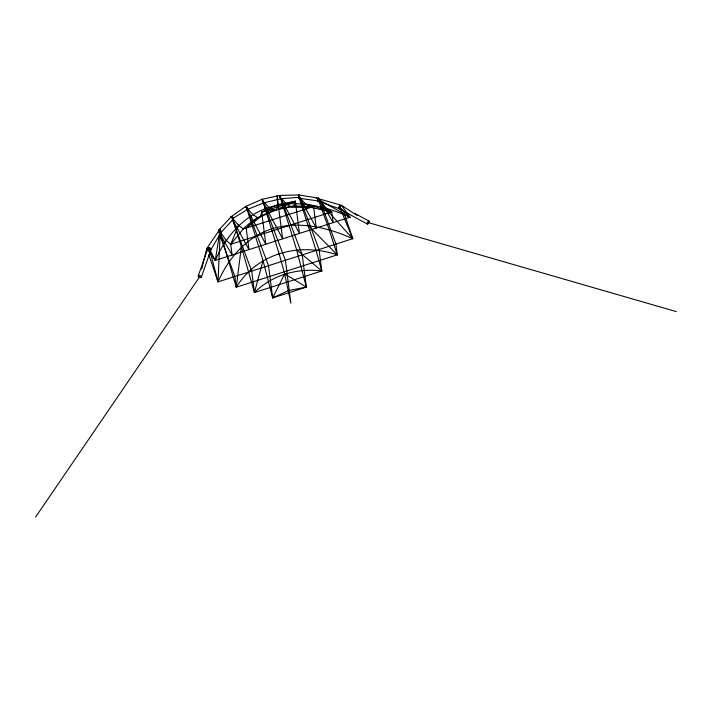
<?xml version="1.0" encoding="UTF-8"?>
<svg xmlns="http://www.w3.org/2000/svg" width="712" height="712" viewBox="0 0 712 712"><rect width="100%" height="100%" fill="white"/><g stroke="black" fill="none" stroke-linecap="round" stroke-linejoin="round"><path stroke-width="1.07" d="M318.78 198.87L318.647 198.141L299.022 194.999L299.173 196.165M280.35 197.972L280.341 196.841M343.228 210.547L352.734 238.698L218.023 281.89L220.337 228.855L215.273 260.414L349.984 217.231L341.475 205.332L320.542 199.271M280.332 198.399L280.163 195.435M280.403 198.265C281.009 199.627 279.718 194.038 279.923 196.112M320.24 201.015L335.895 244.1L337.274 254.834L236.242 287.23L241.439 246.423M201.683 269.002L206.765 248.524L218.459 231.356L220.079 229.887M246.966 208.883L263.048 260.61L272.669 297.901L306.347 287.105L302.217 254.896L281 198.746L299.547 197.26L319.056 249.494L321.806 270.969L254.451 292.561L251.701 271.094L232.192 218.851L247.322 209.542L263.618 202.884L281 198.746L299.467 233.42L295.347 201.211L277.644 204.638L261.669 212.007L260.467 216.813L246.201 228.143L243.29 228.881L230.741 244.278L232.112 255.012L218.459 231.356M320.044 199.912L333.145 222.625L331.774 211.891L310.503 207.326L291.146 206.889L286.455 203.846L280.216 197.073L296.646 249.841L306.347 287.105L288.645 290.532L272.669 297.901L268.54 265.692L247.322 209.542L265.79 244.216L261.669 212.007L295.347 201.211L294.118 206.026C275.375 208.821 256.988 215.166 243.29 228.881L238.662 225.437L232.272 217.916M299.12 197.625L316.003 250.277L321.806 270.969C297.447 267.863 272.029 275.019 254.451 292.561L263.048 260.503M198.239 275.98L207.904 248.346M201.38 277.128A1.673 0.943 19.3 0 0 199.351 275.508A1.673 0.943 19.3 0 0 198.71 277.004A1.673 0.943 19.3 0 0 201.38 277.128L211.046 249.485M298.889 196.138L298.755 194.955L298.506 198.185L318.389 200.935M318.727 200.748L329.167 229.682L337.274 254.834C299.699 242.356 257.886 252.502 236.242 287.23L219.892 231.284L226.14 240.353L230.741 244.278L238.689 224.947M272.669 297.901L284.693 273.871L279.015 253.303L262.737 200.873L268.913 207.415L273.515 210.351L294.118 206.026L313.556 206.551L316.306 228.027L299.547 197.26M207.468 250.606L206.765 248.524L215.273 260.414C225.606 236.731 243.744 215.585 268.913 207.415C296.041 199.129 324.832 205.777 349.984 217.231L339.74 207.156M208.874 254.771L218.023 281.89C228.356 258.207 246.494 237.06 271.664 228.89C298.791 220.604 327.582 227.244 352.734 238.698L340.158 208.171M210.859 249.716L221.281 232.085M35.6 517.063L199.814 276.55M218.673 230.234L231.044 216.875M221.12 232.326L233.5 218.967M262.417 199.28L263.395 202.422L262.069 199.315L245.952 206.293L245.969 206.996M232.192 218.851L248.951 249.618L246.201 228.143L257.548 217.552L260.467 216.813L295.347 201.211M231.329 216.555L245.693 206.471M262.069 199.315L262.025 199.85M299.004 194.999L298.462 198.15M318.629 198.123L318.113 201.309M246.201 228.143L313.556 206.551L291.066 206.809M230.741 244.278L331.774 211.891L326.416 208.207L318.353 199.716M313.556 206.551L310.503 207.326L305.537 203.997L298.782 196.592M279.861 195.426L262.372 199.226L262.408 199.725M261.669 212.007L276.443 209.444L277.644 204.638L277.128 195.871L282.628 238.823L263.618 202.884L285.378 260.298L290.879 303.241L284.684 273.88L306.347 287.105M245.969 206.284L247.34 209.364L246.815 208.936A1.655 0.552 54.9 0 0 247.634 208.58A1.655 0.552 54.9 0 0 246.218 206.605A1.655 0.552 54.9 0 0 245.693 207.272M298.746 194.946L280.19 195.417L280.305 196.183M368.202 222.562L676.4 311.633M305.145 203.65L331.774 211.891M317.855 201.229L339.232 208.678M354.781 213.404L369.012 221.103M338.93 208.616L367.392 224.031M316.164 198.132L349.984 217.231M341.475 205.332L357.139 215.433M257.548 217.658L252.938 214.588L246.637 207.842M296.566 249.752L321.806 270.969M307.895 225.125L337.274 254.834M319.092 201.38L352.734 238.698M209.47 248.915L215.273 260.414M262.603 201.407L262.354 200.864M219.207 233.411L234.862 276.487L236.242 287.23M232.602 218.949L241.412 246.904L254.451 292.561M209.746 249.983L218.023 281.89M280.297 197.892L280.163 197.34M262.737 201.371L262.532 200.437M318.308 200.926A1.602 0.516 -70.8 0 1 317.641 200.57A1.602 0.516 -70.8 0 1 318.469 198.417A1.602 0.516 -70.8 0 1 319.056 198.986M340.087 207.681A1.602 0.516 -70.8 0 1 339.063 208.474A1.602 0.516 -70.8 0 1 339.615 206.195A1.602 0.516 -70.8 0 1 340.452 206.16M218.887 231.195A1.62 0.712 42.8 0 1 219.198 230.083A1.62 0.712 42.8 0 1 221.031 231.596A1.62 0.712 42.8 0 1 220.373 232.415M231.088 217.489A1.62 0.712 42.8 0 1 231.881 216.813A1.62 0.712 42.8 0 1 233.518 218.504A1.62 0.712 42.8 0 1 232.486 218.94A1.655 0.552 54.9 0 0 233.269 218.655A1.655 0.552 54.9 0 0 231.783 216.644A1.655 0.552 54.9 0 0 231.418 217.543M208.242 249.262A1.673 0.943 19.3 0 1 208.474 247.918A1.673 0.943 19.3 0 1 210.752 248.622A1.673 0.943 19.3 0 1 210.414 249.93A1.602 0.828 30.6 0 0 210.619 248.808A1.602 0.828 30.6 0 0 208.652 247.838A1.602 0.828 30.6 0 0 208.251 248.924M340.042 207.931A1.673 0.676 -61.6 0 1 338.752 208.278A1.673 0.676 -61.6 0 1 339.802 205.955A1.673 0.676 -61.6 0 1 340.701 206.498M218.735 231.356A1.602 0.828 30.6 0 1 219.162 230.198A1.602 0.828 30.6 0 1 221.201 231.409A1.602 0.828 30.6 0 1 220.382 232.335M368.282 223.63A1.673 0.676 -61.6 0 0 369.021 221.112A1.673 0.676 -61.6 0 0 367.303 222.963A1.673 0.676 -61.6 0 0 368.282 223.63"/></g></svg>
